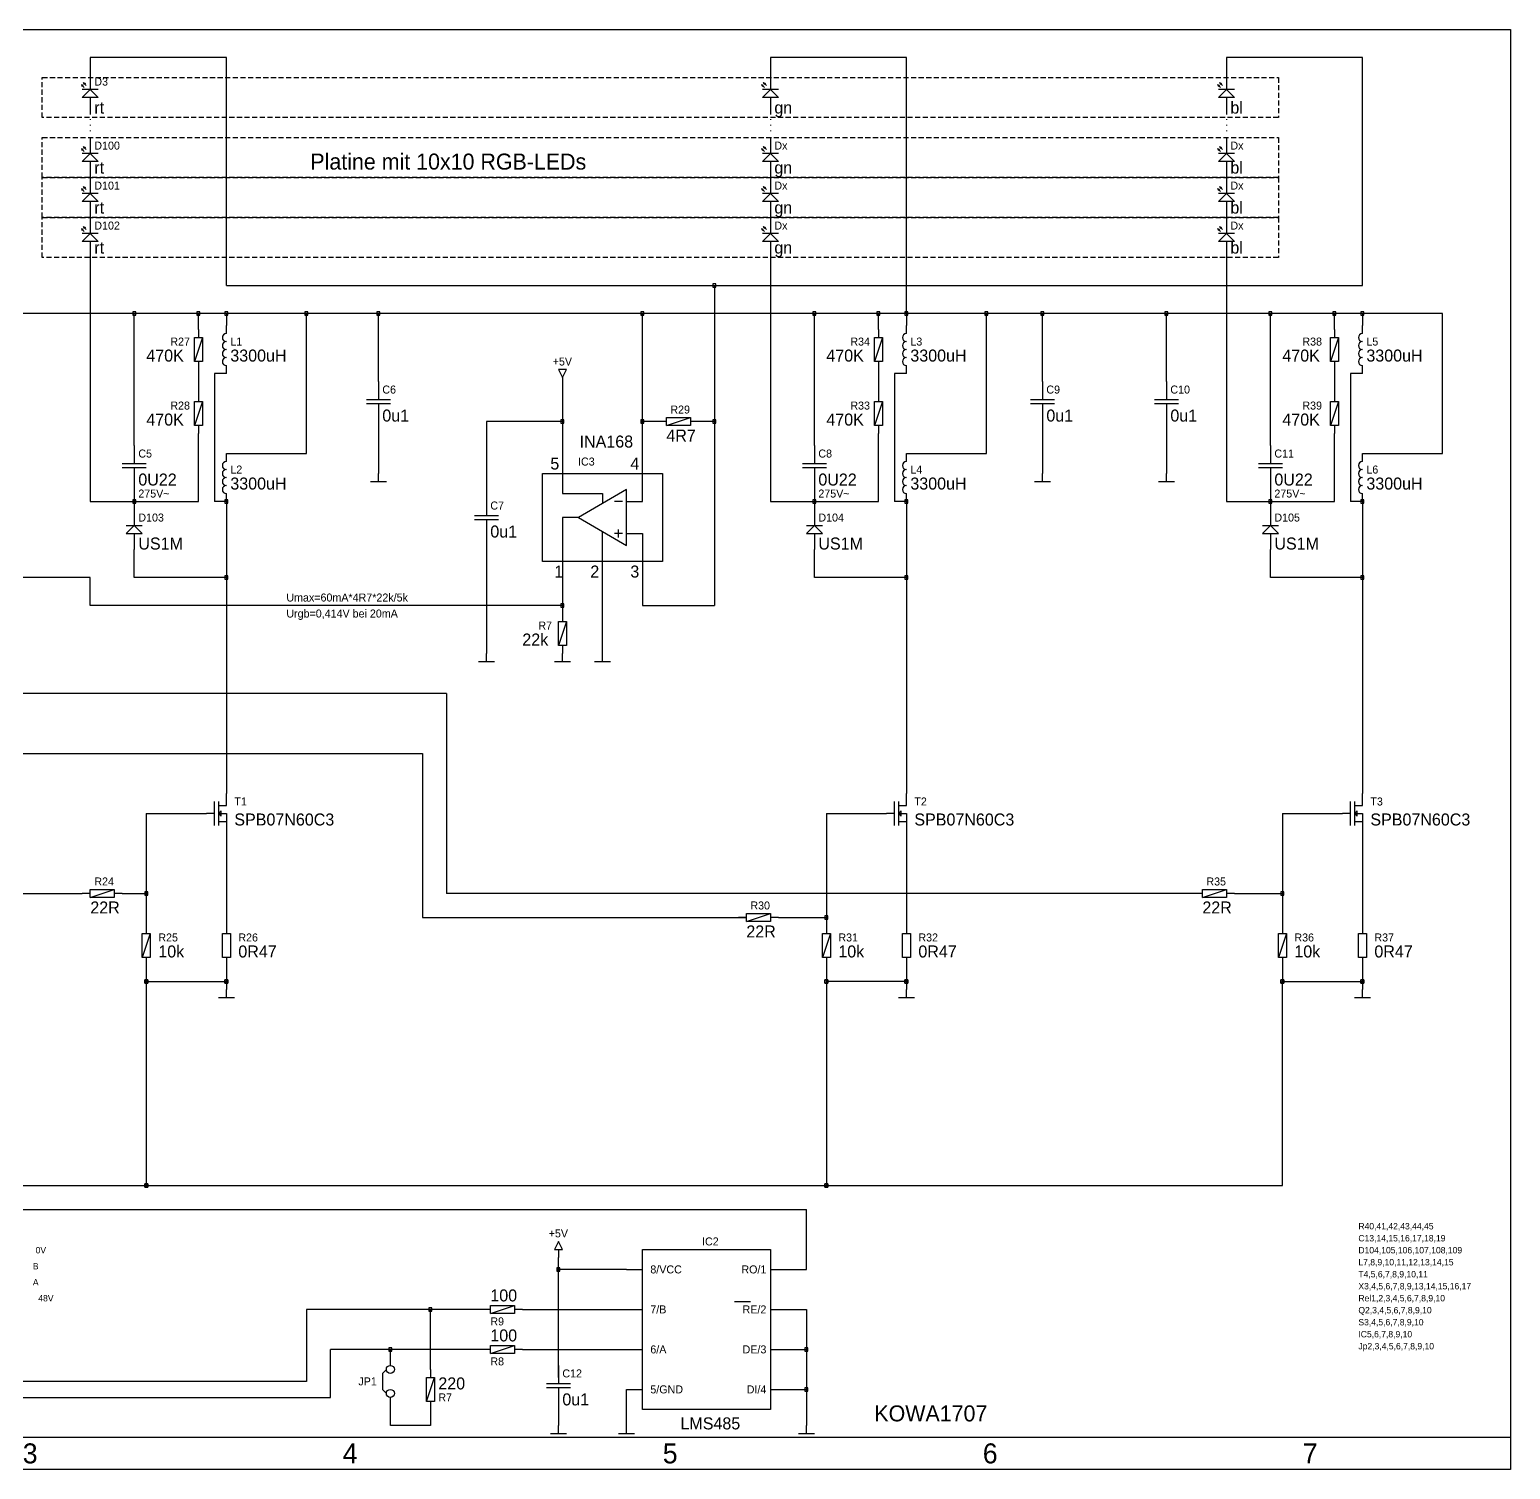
# Model space of a CAD drawing. Extents: x 100 to 385, y 110 to 290.
# Drawn here: x 199.9 to 385, y 110 to 290 of the extents above; entities that cross this region are included whole.
import ezdxf
from ezdxf.enums import TextEntityAlignment as Align

# ---------------------------------------------------------------- set-up
doc = ezdxf.new("R2010")
doc.units = 0
doc.header["$LTSCALE"] = 0.2
for name, pattern in [('ACAD_ISO07W100', [3.5, 0.5, -3]), ('SOLID', [0]), ('VERDECKT2', [4.7625, 3.175, -1.5875])]:
    doc.linetypes.add(name, pattern=pattern)
doc.layers.get('0').update_dxf_attribs({"linetype": 'CONTINUOUS'})
for name, color, linetype in [('_LAYER_1', 7, 'SOLID'), ('RAHMEN', 5, 'CONTINUOUS'), ('Schaltplan', 7, 'CONTINUOUS'), ('ZEICHNUNG', 7, 'CONTINUOUS')]:
    doc.layers.add(name, color=color, linetype=linetype)

# ---------------------------------------------------------------- blocks, each defined once
blk = doc.blocks.new('RAHMEN4Q')
at = {"layer": 'RAHMEN'}
for p, q in [((0, 180), (285, 180)), ((285, 180), (285, 0)), ((285, 4), (4, 4)), ((285, 0), (0, 0))]:
    blk.add_line(p, q, dxfattribs=at)
for s, p in [('3', (99.05, 0.75)), ('4', (139.05, 0.75)), ('5', (179.05, 0.75)), ('6', (219.05, 0.75)), ('7', (259.05, 0.75))]:
    blk.add_text(s, height=2.5, dxfattribs=at).set_placement(p)
blk = doc.blocks.new('LED_oben')
for p, q in [((0, 0), (0, -2)), ((-0.75, -1.75), (-1.12, -1.38)), ((-1.12, -1.38), (-0.88, -1.5)), ((-1.12, -1.38), (-1, -1.62)), ((-0.88, -1.12), (-0.62, -1.25)), ((-0.88, -1.12), (-0.75, -1.38)), ((-0.5, -1.5), (-0.88, -1.12)), ((-1, -3), (0, -2)), ((1, -2), (-1, -2)), ((1, -3), (-1, -3)), ((0, -2), (1, -3)), ((0, -3), (0, -5))]:
    blk.add_line(p, q)
for tag, p, height in [('POS', (0.5, -1.5), 1), ('WERT', (0.5, -5), 1.5)]:
    blk.add_attdef(tag, p, '', height=height)
blk = doc.blocks.new('FET')
for p, q in [((1, 0), (0, 0)), ((1, -1.5), (1, 1.5)), ((1.5, 1), (2.5, 1)), ((1.85, 0.35), (1.5, 0)), ((1.5, 0), (2.5, 0)), ((1.5, 0), (1.85, -0.35)), ((1.85, -0.35), (1.85, 0.35))]:
    blk.add_line(p, q)
at = {"layer": 'Schaltplan'}
for p, q in [((2.5, 1), (2.5, 2.5)), ((1.5, 1.5), (1.5, -1.5)), ((2.5, 0), (2.5, -2.5)), ((1.5, -1), (2.5, -1))]:
    blk.add_line(p, q, dxfattribs=at)
for tag, p, height in [('TX', (3.5, 1), 1), ('TYP', (3.5, -1.5), 1.5)]:
    blk.add_attdef(tag, p, '', height=height)
blk = doc.blocks.new('R_SENKRECHT')
at = {"layer": 'ZEICHNUNG'}
for p, q in [((0, 5), (0, 4)), ((0, 1), (0, 0))]:
    blk.add_line(p, q, dxfattribs=at)
blk.add_lwpolyline([(-0.5, 1), (-0.5, 4), (0.5, 4), (0.5, 1)], close=True, dxfattribs=at)
for tag, p, height in [('1K0', (1, 2.5), 1.5), ('RX', (1, 1), 1)]:
    blk.add_attdef(tag, p, '', height=height, dxfattribs=at)
blk = doc.blocks.new('GND')
at = {"layer": '_LAYER_1'}
blk.add_line((0, -1), (0, 0), dxfattribs=at)
at = {"layer": '_LAYER_1', "lineweight": 30}
blk.add_line((-1, -1), (1, -1), dxfattribs=at)
blk = doc.blocks.new('R_WAAGRECHT')
at = {"layer": 'ZEICHNUNG'}
for p, q in [((-4, 0), (-5, 0)), ((-4, -0.5), (-4, 0.5)), ((-4, 0.5), (-1, 0.5)), ((-1, 0.5), (-1, -0.5)), ((0, 0), (-1, 0)), ((-1, -0.5), (-4, -0.5))]:
    blk.add_line(p, q, dxfattribs=at)
for tag, p, height in [('1K0', (-4, 1), 1.5), ('RX', (-4, -2), 1)]:
    blk.add_attdef(tag, p, '', height=height, dxfattribs=at)
blk = doc.blocks.new('VERBINDUNG')
at = {"layer": 'ZEICHNUNG'}
for p, q in [((0.2, 0.2), (-0.2, 0.2)), ((-0.2, 0.2), (-0.2, -0.2)), ((0.2, -0.2), (0.2, 0.2)), ((-0.2, -0.2), (0.2, -0.2))]:
    blk.add_line(p, q, dxfattribs=at)
blk = doc.blocks.new('D_oben')
for p, q in [((0, 2.5), (0, 0.5)), ((-1, 0.5), (1, 0.5)), ((0, 0.5), (-1, -0.5)), ((1, -0.5), (0, 0.5)), ((-1, -0.5), (1, -0.5)), ((0, -0.5), (0, -2.5))]:
    blk.add_line(p, q)
for tag, p, height in [('D', (0.5, 1), 1), ('TYP', (0.5, -2.5), 1.5)]:
    blk.add_attdef(tag, p, '', height=height)
blk = doc.blocks.new('C_SENKRECHT')
at = {"layer": 'ZEICHNUNG'}
for p, q in [((0, 5), (0, 2.75)), ((-1.5, 2.75), (1.5, 2.75)), ((-1.5, 2.25), (1.5, 2.25)), ((0, 2.25), (0, 0))]:
    blk.add_line(p, q, dxfattribs=at)
for tag, p, height in [('+', (-1, 3), 1), ('C', (0.5, 3.5), 1), ('100N', (0.5, 0), 1.5)]:
    blk.add_attdef(tag, p, '', height=height, dxfattribs=at)
blk = doc.blocks.new('MCP41XXX')
for p, q in [((-20, 0), (-18, 0)), ((-2, 0), (0, 0)), ((-20, -5), (-18, -5)), ((-2, -5), (0, -5)), ((-20, -10), (-18, -10)), ((-2, -10), (0, -10)), ((-20, -15), (-18, -15)), ((-2, -15), (0, -15))]:
    blk.add_line(p, q)
at = {"lineweight": 30}
blk.add_lwpolyline([(-18, 2.5), (-2, 2.5), (-2, -17.5), (-18, -17.5)], close=True, dxfattribs=at)
for tag, height, p in [('Name', 1, (-9.5, 3)), ('Wert', 1.5, (-9.5, -19.5))]:
    blk.add_attdef(tag, text='', height=height).set_placement(p, align=Align.CENTER)
for tag, p in [('8', (-17, -0.5)), ('7', (-17, -5.5)), ('6', (-17, -10.5)), ('5', (-17, -15.5))]:
    blk.add_attdef(tag, p, '', height=1)
for tag, p in [('1', (-2.5, -0.5)), ('2', (-2.5, -5.5)), ('3', (-2.5, -10.5)), ('4', (-2.5, -15.5))]:
    blk.add_attdef(tag, text='', height=1).set_placement(p, align=Align.RIGHT)
blk = doc.blocks.new('+U')
for p, q in [((0, 2), (-0.5, 1)), ((0.5, 1), (0, 2)), ((-0.5, 1), (0.5, 1)), ((0, 1), (0, 0))]:
    blk.add_line(p, q)
blk.add_attdef('U', text='', height=1).set_placement((0, 3), align=Align.MIDDLE)
blk = doc.blocks.new('Verbindung-dick')
at = {"lineweight": 30}
for p, q in [((-0.2, 0.2), (-0.2, -0.2)), ((0.2, 0.2), (-0.2, 0.2)), ((-0.2, 0.2), (-0.2, -0.2)), ((0.2, 0.2), (-0.2, 0.2)), ((0.2, -0.2), (0.2, 0.2)), ((0.2, -0.2), (0.2, 0.2)), ((-0.2, -0.2), (0.2, -0.2)), ((-0.2, -0.2), (0.2, -0.2))]:
    blk.add_line(p, q, dxfattribs=at)
blk = doc.blocks.new('DROSSEL-vertikal')
at = {"linetype": 'Continuous'}
for p, q in [((0, -1), (0, 0)), ((0, -6), (0, -5))]:
    blk.add_line(p, q, dxfattribs=at)
for centre in [(0, -1.5), (0, -2.5), (0, -3.5), (0, -4.5)]:
    blk.add_arc(centre, 0.5, 90, 270, dxfattribs=at)
for tag, p, height in [('POS', (0.5, -2.5), 1), ('WERT', (0.5, -4.5), 1.5)]:
    blk.add_attdef(tag, p, '', height=height)
blk = doc.blocks.new('OT-OPAMP')
for p, q in [((0, 12), (0, 9)), ((10, 8), (10, 12)), ((0, 9), (5, 9)), ((5, 9), (5, 7.75)), ((8, 8), (10, 8)), ((2, 6), (0, 6)), ((0, 6), (0, 0)), ((5, 0), (5, 4.25)), ((8, 4), (10, 4)), ((10, 4), (10, 0))]:
    blk.add_line(p, q)
at = {"lineweight": 30}
for p, q in [((8, 9.5), (2, 6)), ((8, 2.5), (8, 9.5)), ((7.5, 8), (6.5, 8)), ((2, 6), (8, 2.5)), ((7.5, 4), (6.5, 4)), ((7, 3.5), (7, 4.5))]:
    blk.add_line(p, q, dxfattribs=at)
blk.add_lwpolyline([(-2.5, 0.5), (-2.5, 11.5), (12.5, 11.5), (12.5, 0.5)], close=True, dxfattribs=at)
for s, p in [('5', (-1.5, 12)), ('4', (8.5, 12)), ('1', (-1, -1.5)), ('2', (3.5, -1.5)), ('3', (8.5, -1.5))]:
    blk.add_text(s, height=1.5).set_placement(p)
for tag, height, p in [('POS', 1, (4.5, 14.5)), ('WERT', 1.5, (4.5, 13))]:
    blk.add_attdef(tag, text='', height=height).set_placement(p, align=Align.MIDDLE)
blk = doc.blocks.new('U-plus')
for p, q in [((-0.5, 2), (0, 1)), ((0.5, 2), (-0.5, 2)), ((0, 1), (0.5, 2)), ((0, 1), (0, 0))]:
    blk.add_line(p, q)
blk.add_attdef('U', text='', height=1).set_placement((0, 3), align=Align.MIDDLE)

msp = doc.modelspace()

# ---------------------------------------------------------------- linework, layer by layer
at = {"layer": 'Schaltplan'}
for p, q in [((207.5, 286.5), (207.5, 284.5)), ((224.5, 286.5), (207.5, 286.5)), ((224.5, 258), (224.5, 286.5)), ((292.5, 286.5), (292.5, 284.5)), ((309.5, 286.5), (292.5, 286.5)), ((309.5, 254.5), (309.5, 286.5)), ((349.5, 286.5), (349.5, 284.5)), ((366.5, 286.5), (349.5, 286.5)), ((366.5, 258), (366.5, 286.5)), ((207.5, 261.5), (207.5, 258.5)), ((292.5, 261.5), (292.5, 258.5)), ((349.5, 261.5), (349.5, 255.5)), ((207.5, 259), (207.5, 231)), ((224.5, 258), (366.5, 258)), ((285.5, 258), (285.5, 218)), ((292.5, 259), (292.5, 231)), ((349.5, 256.5), (349.5, 231)), ((213, 238), (213, 254.5)), ((221, 252.5), (221, 254.5)), ((224.5, 254.5), (224.5, 253)), ((234.5, 237), (234.5, 254.5)), ((243.5, 246), (243.5, 254.5)), ((276.5, 235), (276.5, 254.5)), ((298, 238), (298, 254.5)), ((306, 252.5), (306, 254.5)), ((309.5, 254.5), (309.5, 253)), ((319.5, 237), (319.5, 254.5)), ((326.5, 246), (326.5, 254.5)), ((342, 246), (342, 254.5)), ((355, 238), (355, 254.5)), ((363, 252.5), (363, 254.5)), ((366.5, 254.5), (366.5, 253)), ((376.5, 237), (376.5, 254.5)), ((221.5, 251.5), (220.5, 248.5)), ((306.5, 251.5), (305.5, 248.5)), ((363.5, 251.5), (362.5, 248.5)), ((221, 247.5), (221, 244.5)), ((223, 247), (223, 231)), ((224.5, 247), (223, 247)), ((306, 247.5), (306, 244.5)), ((308, 247), (308, 231)), ((309.5, 247), (308, 247)), ((363, 247.5), (363, 244.5)), ((365, 247), (365, 231)), ((366.5, 247), (365, 247)), ((266.5, 245.5), (266.5, 235)), ((221.5, 243.5), (220.5, 240.5)), ((306.5, 243.5), (305.5, 240.5)), ((363.5, 243.5), (362.5, 240.5)), ((243.5, 241), (243.5, 234.5)), ((266.5, 241), (257, 241)), ((257, 241), (257, 231.5)), ((278.5, 241), (276.5, 241)), ((279.5, 240.5), (282.5, 241.5)), ((285.5, 241), (283.5, 241)), ((326.5, 241), (326.5, 234.5)), ((342, 241), (342, 234.5)), ((221, 231), (221, 239.5)), ((306, 231), (306, 239.5)), ((363, 231), (363, 239.5)), ((224.5, 237), (234.5, 237)), ((309.5, 237), (319.5, 237)), ((366.5, 237), (376.5, 237)), ((213, 233), (213, 230)), ((298, 233), (298, 230)), ((355, 233), (355, 230)), ((207.5, 231), (221, 231)), ((224.5, 231), (223, 231)), ((224.5, 231), (224.5, 194.5)), ((292.5, 231), (306, 231)), ((309.5, 231), (308, 231)), ((309.5, 231), (309.5, 194.5)), ((349.5, 231), (363, 231)), ((366.5, 231), (365, 231)), ((366.5, 231), (366.5, 194.5)), ((257, 226.5), (257, 212)), ((213, 221.5), (213, 225)), ((298, 221.5), (298, 225)), ((355, 221.5), (355, 225)), ((266.5, 223), (266.5, 217)), ((271.5, 212), (271.5, 223)), ((276.5, 223), (276.5, 218)), ((207.5, 221.5), (136.5, 221.5)), ((207.5, 218), (207.5, 221.5)), ((224.5, 221.5), (213, 221.5)), ((309.5, 221.5), (298, 221.5)), ((366.5, 221.5), (355, 221.5)), ((266.5, 218), (207.5, 218)), ((276.5, 218), (285.5, 218)), ((267, 216), (266, 213)), ((252, 207), (193.5, 207)), ((252, 207), (252, 182)), ((190.5, 199.5), (249, 199.5)), ((249, 199.5), (249, 179)), ((214.5, 192), (214.5, 178)), ((214.5, 192), (222, 192)), ((299.5, 192), (299.5, 178)), ((299.5, 192), (307, 192)), ((356.5, 192), (356.5, 178)), ((356.5, 192), (364, 192)), ((224.5, 189.5), (224.5, 178)), ((309.5, 189.5), (309.5, 178)), ((366.5, 189.5), (366.5, 178)), ((188, 182), (206.5, 182)), ((207.5, 181.5), (210.5, 182.5)), ((211.5, 182), (214.5, 182)), ((345.5, 182), (252, 182)), ((346.5, 181.5), (349.5, 182.5)), ((350.5, 182), (356.5, 182)), ((249, 179), (289.5, 179)), ((289.5, 178.5), (292.5, 179.5)), ((293.5, 179), (299.5, 179)), ((215, 177), (214, 174)), ((300, 177), (299, 174)), ((357, 177), (356, 174)), ((214.5, 173), (214.5, 171)), ((224.5, 173), (224.5, 170)), ((299.5, 173), (299.5, 171)), ((309.5, 173), (309.5, 170)), ((356.5, 173), (356.5, 171)), ((366.5, 173), (366.5, 170)), ((159.5, 142.5), (297, 142.5)), ((297, 135), (297, 142.5)), ((266, 121.5), (266, 136.5)), ((274.5, 135), (266, 135)), ((294.5, 135), (297, 135)), ((256.5, 130), (234.5, 130)), ((234.5, 130), (234.5, 121)), ((250, 122.5), (250, 130)), ((257.5, 129.5), (260.5, 130.5)), ((261.5, 130), (274.5, 130)), ((288, 131), (290, 131)), ((294.5, 130), (297, 130)), ((297, 130), (297, 115.5)), ((256.5, 125), (237.5, 125)), ((237.5, 119), (237.5, 125)), ((245, 123), (245, 125)), ((257.5, 124.5), (260.5, 125.5)), ((261.5, 125), (274.5, 125)), ((294.5, 125), (297, 125)), ((244.5, 122.5), (244, 122)), ((234.5, 121), (184.5, 121)), ((244, 122), (244, 120)), ((249.5, 118.5), (250.5, 121.5)), ((183, 119), (237.5, 119)), ((244, 120), (244.5, 119.5)), ((245, 115.5), (245, 119)), ((274.5, 115.5), (274.5, 120)), ((294.5, 120), (297, 120)), ((250, 117.5), (250, 115.5)), ((266, 118), (266, 115.5)), ((250, 115.5), (245, 115.5))]:
    msp.add_line(p, q, dxfattribs=at)
at = {"layer": 'Schaltplan', "linetype": 'ACAD_ISO07W100'}
for p, q in [((207.5, 279.5), (207.5, 277)), ((292.5, 279.5), (292.5, 277)), ((349.5, 279.5), (349.5, 277))]:
    msp.add_line(p, q, dxfattribs=at)
at = {"layer": 'Schaltplan', "lineweight": 30}
for p, q in [((376.5, 254.5), (117.5, 254.5)), ((214.5, 171), (224.5, 171)), ((214.5, 171), (214.5, 145.5)), ((309.5, 171), (299.5, 171)), ((299.5, 171), (299.5, 145.5)), ((356.5, 145.5), (356.5, 171)), ((356.5, 171), (366.5, 171)), ((183, 145.5), (356.5, 145.5))]:
    msp.add_line(p, q, dxfattribs=at)
at = {"layer": 'Schaltplan', "linetype": 'VERDECKT2'}
for points in [[(201.5, 284), (356, 284), (356, 279), (201.5, 279)], [(201.5, 276.5), (356, 276.5), (356, 271.5), (201.5, 271.5)], [(201.5, 271.5), (356, 271.5), (356, 266.5), (201.5, 266.5)], [(201.5, 266.5), (356, 266.5), (356, 261.5), (201.5, 261.5)]]:
    msp.add_lwpolyline(points, close=True, dxfattribs=at)
at = {"layer": 'Schaltplan'}
for centre in [(245, 122.5), (245, 119.5)]:
    msp.add_circle(centre, 0.5, dxfattribs=at)

# ---------------------------------------------------------------- block references
at = {"layer": 'RAHMEN', "lineweight": 40}
msp.add_blockref('RAHMEN4Q', (100, 110), dxfattribs=at)
at = {"layer": 'Schaltplan'}
for name, p, values in [('LED_oben', (207.5, 284.5), {'POS': 'D3', 'WERT': 'rt'}), ('DROSSEL-vertikal', (224.5, 253), {'WERT': '3300uH', 'POS': 'L1'}), ('DROSSEL-vertikal', (309.5, 253), {'WERT': '3300uH', 'POS': 'L3'}), ('DROSSEL-vertikal', (366.5, 253), {'WERT': '3300uH', 'POS': 'L5'}), ('U-plus', (266.5, 245.5), {'U': '+5V'}), ('DROSSEL-vertikal', (224.5, 237), {'WERT': '3300uH', 'POS': 'L2'}), ('DROSSEL-vertikal', (309.5, 237), {'WERT': '3300uH', 'POS': 'L4'}), ('DROSSEL-vertikal', (366.5, 237), {'WERT': '3300uH', 'POS': 'L6'}), ('D_oben', (213, 227.5), {'D': 'D103', 'TYP': 'US1M'}), ('D_oben', (298, 227.5), {'D': 'D104', 'TYP': 'US1M'}), ('D_oben', (355, 227.5), {'D': 'D105', 'TYP': 'US1M'}), ('FET', (222, 192), {'TYP': 'SPB07N60C3', 'TX': 'T1'}), ('FET', (307, 192), {'TYP': 'SPB07N60C3', 'TX': 'T2'}), ('FET', (364, 192), {'TYP': 'SPB07N60C3', 'TX': 'T3'}), ('+U', (266, 136.5), {'U': '+5V'}), ('R_WAAGRECHT', (261.5, 130), {'RX': 'R9', '1K0': '100'}), ('R_WAAGRECHT', (261.5, 125), {'RX': 'R8', '1K0': '100'}), ('R_SENKRECHT', (250, 117.5), {'RX': 'R7', '1K0': '220'})]:
    msp.add_blockref(name, p, dxfattribs=at).add_auto_attribs(values)
ref = msp.add_blockref('LED_oben', (292.5, 284.5), dxfattribs=at)
ref.add_attrib('WERT', 'gn', (293, 279.5), dxfattribs={"layer": '0', "height": 1.5})
ref = msp.add_blockref('LED_oben', (349.5, 284.5), dxfattribs=at)
ref.add_attrib('WERT', 'bl', (350, 279.5), dxfattribs={"layer": '0', "height": 1.5})
ref = msp.add_blockref('LED_oben', (207.5, 276.5), dxfattribs=at)
ref.add_attrib('POS', 'D100', (208, 275), dxfattribs={"layer": '0', "height": 1})
ref.add_attrib('WERT', 'rt', (208, 272), dxfattribs={"layer": '0', "height": 1.5})
ref = msp.add_blockref('LED_oben', (292.5, 276.5), dxfattribs=at)
ref.add_attrib('POS', 'Dx', (293, 275), dxfattribs={"layer": '0', "height": 1})
ref.add_attrib('WERT', 'gn', (293, 272), dxfattribs={"layer": '0', "height": 1.5})
ref = msp.add_blockref('LED_oben', (349.5, 276.5), dxfattribs=at)
ref.add_attrib('POS', 'Dx', (350, 275), dxfattribs={"layer": '0', "height": 1})
ref.add_attrib('WERT', 'bl', (350, 272), dxfattribs={"layer": '0', "height": 1.5})
ref = msp.add_blockref('LED_oben', (207.5, 271.5), dxfattribs=at)
ref.add_attrib('POS', 'D101', (208, 270), dxfattribs={"layer": '0', "height": 1})
ref.add_attrib('WERT', 'rt', (208, 267), dxfattribs={"layer": '0', "height": 1.5})
ref = msp.add_blockref('LED_oben', (292.5, 271.5), dxfattribs=at)
ref.add_attrib('POS', 'Dx', (293, 270), dxfattribs={"layer": '0', "height": 1})
ref.add_attrib('WERT', 'gn', (293, 267), dxfattribs={"layer": '0', "height": 1.5})
ref = msp.add_blockref('LED_oben', (349.5, 271.5), dxfattribs=at)
ref.add_attrib('POS', 'Dx', (350, 270), dxfattribs={"layer": '0', "height": 1})
ref.add_attrib('WERT', 'bl', (350, 267), dxfattribs={"layer": '0', "height": 1.5})
ref = msp.add_blockref('LED_oben', (207.5, 266.5), dxfattribs=at)
ref.add_attrib('POS', 'D102', (208, 265), dxfattribs={"layer": '0', "height": 1})
ref.add_attrib('WERT', 'rt', (208, 262), dxfattribs={"layer": '0', "height": 1.5})
ref = msp.add_blockref('LED_oben', (292.5, 266.5), dxfattribs=at)
ref.add_attrib('POS', 'Dx', (293, 265), dxfattribs={"layer": '0', "height": 1})
ref.add_attrib('WERT', 'gn', (293, 262), dxfattribs={"layer": '0', "height": 1.5})
ref = msp.add_blockref('LED_oben', (349.5, 266.5), dxfattribs=at)
ref.add_attrib('POS', 'Dx', (350, 265), dxfattribs={"layer": '0', "height": 1})
ref.add_attrib('WERT', 'bl', (350, 262), dxfattribs={"layer": '0', "height": 1.5})
for name, p in [('VERBINDUNG', (285.5, 258)), ('VERBINDUNG', (285.5, 258)), ('VERBINDUNG', (213, 254.5)), ('VERBINDUNG', (213, 254.5)), ('Verbindung-dick', (213, 254.5)), ('VERBINDUNG', (221, 254.5)), ('VERBINDUNG', (221, 254.5)), ('Verbindung-dick', (221, 254.5)), ('Verbindung-dick', (224.5, 254.5)), ('VERBINDUNG', (224.5, 254.5)), ('VERBINDUNG', (224.5, 254.5)), ('Verbindung-dick', (234.5, 254.5)), ('VERBINDUNG', (234.5, 254.5)), ('VERBINDUNG', (234.5, 254.5)), ('VERBINDUNG', (243.5, 254.5)), ('VERBINDUNG', (243.5, 254.5)), ('Verbindung-dick', (243.5, 254.5)), ('VERBINDUNG', (276.5, 254.5)), ('VERBINDUNG', (276.5, 254.5)), ('VERBINDUNG', (276.5, 254.5)), ('VERBINDUNG', (276.5, 254.5)), ('Verbindung-dick', (276.5, 254.5)), ('VERBINDUNG', (298, 254.5)), ('VERBINDUNG', (298, 254.5)), ('Verbindung-dick', (298, 254.5)), ('VERBINDUNG', (306, 254.5)), ('VERBINDUNG', (306, 254.5)), ('Verbindung-dick', (306, 254.5)), ('VERBINDUNG', (309.5, 254.5)), ('VERBINDUNG', (309.5, 254.5)), ('Verbindung-dick', (309.5, 254.5)), ('VERBINDUNG', (319.5, 254.5)), ('VERBINDUNG', (319.5, 254.5)), ('Verbindung-dick', (319.5, 254.5)), ('VERBINDUNG', (326.5, 254.5)), ('VERBINDUNG', (326.5, 254.5)), ('Verbindung-dick', (326.5, 254.5)), ('VERBINDUNG', (342, 254.5)), ('VERBINDUNG', (342, 254.5)), ('Verbindung-dick', (342, 254.5)), ('VERBINDUNG', (355, 254.5)), ('VERBINDUNG', (355, 254.5)), ('Verbindung-dick', (355, 254.5)), ('VERBINDUNG', (363, 254.5)), ('VERBINDUNG', (363, 254.5)), ('Verbindung-dick', (363, 254.5)), ('VERBINDUNG', (366.5, 254.5)), ('VERBINDUNG', (366.5, 254.5)), ('Verbindung-dick', (366.5, 254.5)), ('VERBINDUNG', (266.5, 241)), ('VERBINDUNG', (266.5, 241)), ('VERBINDUNG', (276.5, 241)), ('VERBINDUNG', (276.5, 241)), ('VERBINDUNG', (285.5, 241)), ('VERBINDUNG', (285.5, 241)), ('GND', (243.5, 234.5)), ('GND', (326.5, 234.5)), ('GND', (342, 234.5)), ('VERBINDUNG', (213, 231)), ('VERBINDUNG', (213, 231)), ('VERBINDUNG', (224.5, 231)), ('VERBINDUNG', (224.5, 231)), ('VERBINDUNG', (298, 231)), ('VERBINDUNG', (298, 231)), ('VERBINDUNG', (309.5, 231)), ('VERBINDUNG', (309.5, 231)), ('VERBINDUNG', (355, 231)), ('VERBINDUNG', (355, 231)), ('VERBINDUNG', (366.5, 231)), ('VERBINDUNG', (366.5, 231)), ('VERBINDUNG', (224.5, 221.5)), ('VERBINDUNG', (224.5, 221.5)), ('VERBINDUNG', (309.5, 221.5)), ('VERBINDUNG', (309.5, 221.5)), ('VERBINDUNG', (366.5, 221.5)), ('VERBINDUNG', (366.5, 221.5)), ('VERBINDUNG', (266.5, 218)), ('VERBINDUNG', (266.5, 218)), ('GND', (257, 212)), ('GND', (266.5, 212)), ('GND', (271.5, 212)), ('VERBINDUNG', (214.5, 182)), ('VERBINDUNG', (214.5, 182)), ('VERBINDUNG', (356.5, 182)), ('VERBINDUNG', (356.5, 182)), ('VERBINDUNG', (299.5, 179)), ('VERBINDUNG', (299.5, 179)), ('VERBINDUNG', (214.5, 171)), ('VERBINDUNG', (214.5, 171)), ('VERBINDUNG', (224.5, 171)), ('VERBINDUNG', (299.5, 171)), ('VERBINDUNG', (299.5, 171)), ('VERBINDUNG', (309.5, 171)), ('VERBINDUNG', (309.5, 171)), ('VERBINDUNG', (356.5, 171)), ('VERBINDUNG', (356.5, 171)), ('VERBINDUNG', (366.5, 171)), ('VERBINDUNG', (366.5, 171)), ('GND', (224.5, 170)), ('GND', (309.5, 170)), ('GND', (366.5, 170)), ('VERBINDUNG', (214.5, 145.5)), ('VERBINDUNG', (214.5, 145.5)), ('VERBINDUNG', (299.5, 145.5)), ('VERBINDUNG', (299.5, 145.5)), ('VERBINDUNG', (266, 135)), ('VERBINDUNG', (250, 130)), ('VERBINDUNG', (245, 125)), ('VERBINDUNG', (297, 125)), ('VERBINDUNG', (297, 120)), ('GND', (266, 115.5)), ('GND', (274.5, 115.5)), ('GND', (297, 115.5))]:
    msp.add_blockref(name, p, dxfattribs=at)
ref = msp.add_blockref('R_SENKRECHT', (221, 247.5), dxfattribs=at)
ref.add_attrib('RX', 'R27', (217.5, 250.5), dxfattribs={"layer": 'ZEICHNUNG', "height": 1})
ref.add_attrib('1K0', '470K', (214.5, 248.5), dxfattribs={"layer": 'ZEICHNUNG', "height": 1.5})
ref = msp.add_blockref('R_SENKRECHT', (306, 247.5), dxfattribs=at)
ref.add_attrib('RX', 'R34', (302.5, 250.5), dxfattribs={"layer": 'ZEICHNUNG', "height": 1})
ref.add_attrib('1K0', '470K', (299.5, 248.5), dxfattribs={"layer": 'ZEICHNUNG', "height": 1.5})
ref = msp.add_blockref('R_SENKRECHT', (363, 247.5), dxfattribs=at)
ref.add_attrib('RX', 'R38', (359, 250.5), dxfattribs={"layer": 'ZEICHNUNG', "height": 1})
ref.add_attrib('1K0', '470K', (356.5, 248.5), dxfattribs={"layer": 'ZEICHNUNG', "height": 1.5})
ref = msp.add_blockref('R_SENKRECHT', (221, 239.5), dxfattribs=at)
ref.add_attrib('RX', 'R28', (217.5, 242.5), dxfattribs={"layer": 'ZEICHNUNG', "height": 1})
ref.add_attrib('1K0', '470K', (214.5, 240.5), dxfattribs={"layer": 'ZEICHNUNG', "height": 1.5})
ref = msp.add_blockref('C_SENKRECHT', (243.5, 241), dxfattribs=at)
ref.add_attrib('100N', '0u1', (244, 241), dxfattribs={"layer": 'ZEICHNUNG', "height": 1.5})
ref.add_attrib('C', 'C6', (244, 244.5), dxfattribs={"layer": 'ZEICHNUNG', "height": 1})
ref = msp.add_blockref('R_SENKRECHT', (306, 239.5), dxfattribs=at)
ref.add_attrib('RX', 'R33', (302.5, 242.5), dxfattribs={"layer": 'ZEICHNUNG', "height": 1})
ref.add_attrib('1K0', '470K', (299.5, 240.5), dxfattribs={"layer": 'ZEICHNUNG', "height": 1.5})
ref = msp.add_blockref('C_SENKRECHT', (326.5, 241), dxfattribs=at)
ref.add_attrib('100N', '0u1', (327, 241), dxfattribs={"layer": 'ZEICHNUNG', "height": 1.5})
ref.add_attrib('C', 'C9', (327, 244.5), dxfattribs={"layer": 'ZEICHNUNG', "height": 1})
ref = msp.add_blockref('C_SENKRECHT', (342, 241), dxfattribs=at)
ref.add_attrib('100N', '0u1', (342.5, 241), dxfattribs={"layer": 'ZEICHNUNG', "height": 1.5})
ref.add_attrib('C', 'C10', (342.5, 244.5), dxfattribs={"layer": 'ZEICHNUNG', "height": 1})
ref = msp.add_blockref('R_SENKRECHT', (363, 239.5), dxfattribs=at)
ref.add_attrib('RX', 'R39', (359, 242.5), dxfattribs={"layer": 'ZEICHNUNG', "height": 1})
ref.add_attrib('1K0', '470K', (356.5, 240.5), dxfattribs={"layer": 'ZEICHNUNG', "height": 1.5})
ref = msp.add_blockref('R_WAAGRECHT', (283.5, 241), dxfattribs=at)
ref.add_attrib('RX', 'R29', (280, 242), dxfattribs={"layer": 'ZEICHNUNG', "height": 1})
ref.add_attrib('1K0', '4R7', (279.5, 238.5), dxfattribs={"layer": 'ZEICHNUNG', "height": 1.5})
ref = msp.add_blockref('OT-OPAMP', (266.5, 223), dxfattribs=at)
ref.add_attrib('POS', 'IC3', dxfattribs={"layer": '0', "height": 1}).set_placement((269.5, 236), align=Align.MIDDLE)
ref.add_attrib('WERT', 'INA168', dxfattribs={"layer": '0', "height": 1.5}).set_placement((272, 238.5), align=Align.MIDDLE)
ref = msp.add_blockref('C_SENKRECHT', (213, 233), dxfattribs=at)
ref.add_attrib('+', '275V~', (213.5, 231.5), dxfattribs={"layer": 'ZEICHNUNG', "height": 1})
ref.add_attrib('100N', '0U22', (213.5, 233), dxfattribs={"layer": 'ZEICHNUNG', "height": 1.5})
ref.add_attrib('C', 'C5', (213.5, 236.5), dxfattribs={"layer": 'ZEICHNUNG', "height": 1})
ref = msp.add_blockref('C_SENKRECHT', (298, 233), dxfattribs=at)
ref.add_attrib('+', '275V~', (298.5, 231.5), dxfattribs={"layer": 'ZEICHNUNG', "height": 1})
ref.add_attrib('100N', '0U22', (298.5, 233), dxfattribs={"layer": 'ZEICHNUNG', "height": 1.5})
ref.add_attrib('C', 'C8', (298.5, 236.5), dxfattribs={"layer": 'ZEICHNUNG', "height": 1})
ref = msp.add_blockref('C_SENKRECHT', (355, 233), dxfattribs=at)
ref.add_attrib('+', '275V~', (355.5, 231.5), dxfattribs={"layer": 'ZEICHNUNG', "height": 1})
ref.add_attrib('100N', '0U22', (355.5, 233), dxfattribs={"layer": 'ZEICHNUNG', "height": 1.5})
ref.add_attrib('C', 'C11', (355.5, 236.5), dxfattribs={"layer": 'ZEICHNUNG', "height": 1})
ref = msp.add_blockref('C_SENKRECHT', (257, 226.5), dxfattribs=at)
ref.add_attrib('100N', '0u1', (257.5, 226.5), dxfattribs={"layer": 'ZEICHNUNG', "height": 1.5})
ref.add_attrib('C', 'C7', (257.5, 230), dxfattribs={"layer": 'ZEICHNUNG', "height": 1})
ref = msp.add_blockref('R_SENKRECHT', (266.5, 212), dxfattribs=at)
ref.add_attrib('RX', 'R7', (263.5, 215), dxfattribs={"layer": 'ZEICHNUNG', "height": 1})
ref.add_attrib('1K0', '22k', (261.5, 213), dxfattribs={"layer": 'ZEICHNUNG', "height": 1.5})
ref = msp.add_blockref('R_WAAGRECHT', (211.5, 182), dxfattribs=at)
ref.add_attrib('RX', 'R24', (208, 183), dxfattribs={"layer": 'ZEICHNUNG', "height": 1})
ref.add_attrib('1K0', '22R', (207.5, 179.5), dxfattribs={"layer": 'ZEICHNUNG', "height": 1.5})
ref = msp.add_blockref('R_WAAGRECHT', (350.5, 182), dxfattribs=at)
ref.add_attrib('RX', 'R35', (347, 183), dxfattribs={"layer": 'ZEICHNUNG', "height": 1})
ref.add_attrib('1K0', '22R', (346.5, 179.5), dxfattribs={"layer": 'ZEICHNUNG', "height": 1.5})
ref = msp.add_blockref('R_WAAGRECHT', (293.5, 179), dxfattribs=at)
ref.add_attrib('RX', 'R30', (290, 180), dxfattribs={"layer": 'ZEICHNUNG', "height": 1})
ref.add_attrib('1K0', '22R', (289.5, 176.5), dxfattribs={"layer": 'ZEICHNUNG', "height": 1.5})
ref = msp.add_blockref('R_SENKRECHT', (214.5, 173), dxfattribs=at)
ref.add_attrib('RX', 'R25', (216, 176), dxfattribs={"layer": 'ZEICHNUNG', "height": 1})
ref.add_attrib('1K0', '10k', (216, 174), dxfattribs={"layer": 'ZEICHNUNG', "height": 1.5})
ref = msp.add_blockref('R_SENKRECHT', (224.5, 173), dxfattribs=at)
ref.add_attrib('RX', 'R26', (226, 176), dxfattribs={"layer": 'ZEICHNUNG', "height": 1})
ref.add_attrib('1K0', '0R47', (226, 174), dxfattribs={"layer": 'ZEICHNUNG', "height": 1.5})
ref = msp.add_blockref('R_SENKRECHT', (299.5, 173), dxfattribs=at)
ref.add_attrib('RX', 'R31', (301, 176), dxfattribs={"layer": 'ZEICHNUNG', "height": 1})
ref.add_attrib('1K0', '10k', (301, 174), dxfattribs={"layer": 'ZEICHNUNG', "height": 1.5})
ref = msp.add_blockref('R_SENKRECHT', (309.5, 173), dxfattribs=at)
ref.add_attrib('RX', 'R32', (311, 176), dxfattribs={"layer": 'ZEICHNUNG', "height": 1})
ref.add_attrib('1K0', '0R47', (311, 174), dxfattribs={"layer": 'ZEICHNUNG', "height": 1.5})
ref = msp.add_blockref('R_SENKRECHT', (356.5, 173), dxfattribs=at)
ref.add_attrib('RX', 'R36', (358, 176), dxfattribs={"layer": 'ZEICHNUNG', "height": 1})
ref.add_attrib('1K0', '10k', (358, 174), dxfattribs={"layer": 'ZEICHNUNG', "height": 1.5})
ref = msp.add_blockref('R_SENKRECHT', (366.5, 173), dxfattribs=at)
ref.add_attrib('RX', 'R37', (368, 176), dxfattribs={"layer": 'ZEICHNUNG', "height": 1})
ref.add_attrib('1K0', '0R47', (368, 174), dxfattribs={"layer": 'ZEICHNUNG', "height": 1.5})
at = {"layer": 'Schaltplan', "lineweight": 30, "xscale": -1}
for p in [(214.5, 171), (214.5, 171), (224.5, 171), (224.5, 171), (299.5, 171), (299.5, 171), (309.5, 171), (309.5, 171), (356.5, 171), (356.5, 171), (366.5, 171), (366.5, 171), (214.5, 145.5), (214.5, 145.5), (299.5, 145.5), (299.5, 145.5)]:
    msp.add_blockref('VERBINDUNG', p, dxfattribs=at)
at = {"layer": 'Schaltplan', "xscale": -1}
for p in [(214.5, 171), (224.5, 171), (299.5, 171), (309.5, 171), (356.5, 171), (366.5, 171), (214.5, 145.5), (299.5, 145.5)]:
    msp.add_blockref('Verbindung-dick', p, dxfattribs=at)
at = {"layer": 'Schaltplan'}
ref = msp.add_blockref('MCP41XXX', (294.5, 135), dxfattribs=at)
ref.add_attrib('Wert', 'LMS485', dxfattribs={"layer": '0', "height": 1.5}).set_placement((285, 115), align=Align.CENTER)
ref.add_attrib('5', '5/GND', (277.5, 119.5), dxfattribs={"layer": '0', "height": 1})
ref.add_attrib('4', 'DI/4', dxfattribs={"layer": '0', "height": 1}).set_placement((292, 119.5), align=Align.RIGHT)
ref.add_attrib('6', '6/A', (277.5, 124.5), dxfattribs={"layer": '0', "height": 1})
ref.add_attrib('7', '7/B', (277.5, 129.5), dxfattribs={"layer": '0', "height": 1})
ref.add_attrib('8', '8/VCC', (277.5, 134.5), dxfattribs={"layer": '0', "height": 1})
ref.add_attrib('Name', 'IC2', dxfattribs={"layer": '0', "height": 1}).set_placement((285, 138), align=Align.CENTER)
ref.add_attrib('3', 'DE/3', dxfattribs={"layer": '0', "height": 1}).set_placement((292, 124.5), align=Align.RIGHT)
ref.add_attrib('2', 'RE/2', dxfattribs={"layer": '0', "height": 1}).set_placement((292, 129.5), align=Align.RIGHT)
ref.add_attrib('1', 'RO/1', dxfattribs={"layer": '0', "height": 1}).set_placement((292, 134.5), align=Align.RIGHT)
ref = msp.add_blockref('C_SENKRECHT', (266, 118), dxfattribs=at)
ref.add_attrib('100N', '0u1', (266.5, 118), dxfattribs={"layer": 'ZEICHNUNG', "height": 1.5})
ref.add_attrib('C', 'C12', (266.5, 121.5), dxfattribs={"layer": 'ZEICHNUNG', "height": 1})

# ---------------------------------------------------------------- texts
for s, height, p in [('Platine mit 10x10 RGB-LEDs', 2, (235, 272.5)), ('Umax=60mA*4R7*22k/5k', 1, (232, 218.5)), ('Urgb=0,414V bei 20mA', 1, (232, 216.5)), ('R40,41,42,43,44,45', 0.8, (366, 140)), ('C13,14,15,16,17,18,19', 0.8, (366, 138.5)), ('D104,105,106,107,108,109', 0.8, (366, 137)), ('L7,8,9,10,11,12,13,14,15', 0.8, (366, 135.5)), ('T4,5,6,7,8,9,10,11', 0.8, (366, 134)), ('X3,4,5,6,7,8,9,13,14,15,16,17', 0.8, (366, 132.5)), ('Rel1,2,3,4,5,6,7,8,9,10', 0.8, (366, 131)), ('Q2,3,4,5,6,7,8,9,10', 0.8, (366, 129.5)), ('S3,4,5,6,7,8,9,10', 0.8, (366, 128)), ('IC5,6,7,8,9,10', 0.8, (366, 126.5)), ('Jp2,3,4,5,6,7,8,9,10', 0.8, (366, 125)), ('JP1', 1, (241, 120.5)), ('KOWA1707', 2, (305.5, 116))]:
    msp.add_text(s, height=height, dxfattribs=at).set_placement(p)
for s, p in [('0V', (201.97, 137)), ('B', (201.03, 135)), ('A', (201.03, 133)), ('48V', (202.9, 131))]:
    msp.add_text(s, height=0.8, dxfattribs=at).set_placement(p, align=Align.RIGHT)

doc.saveas('drawing.dxf')
